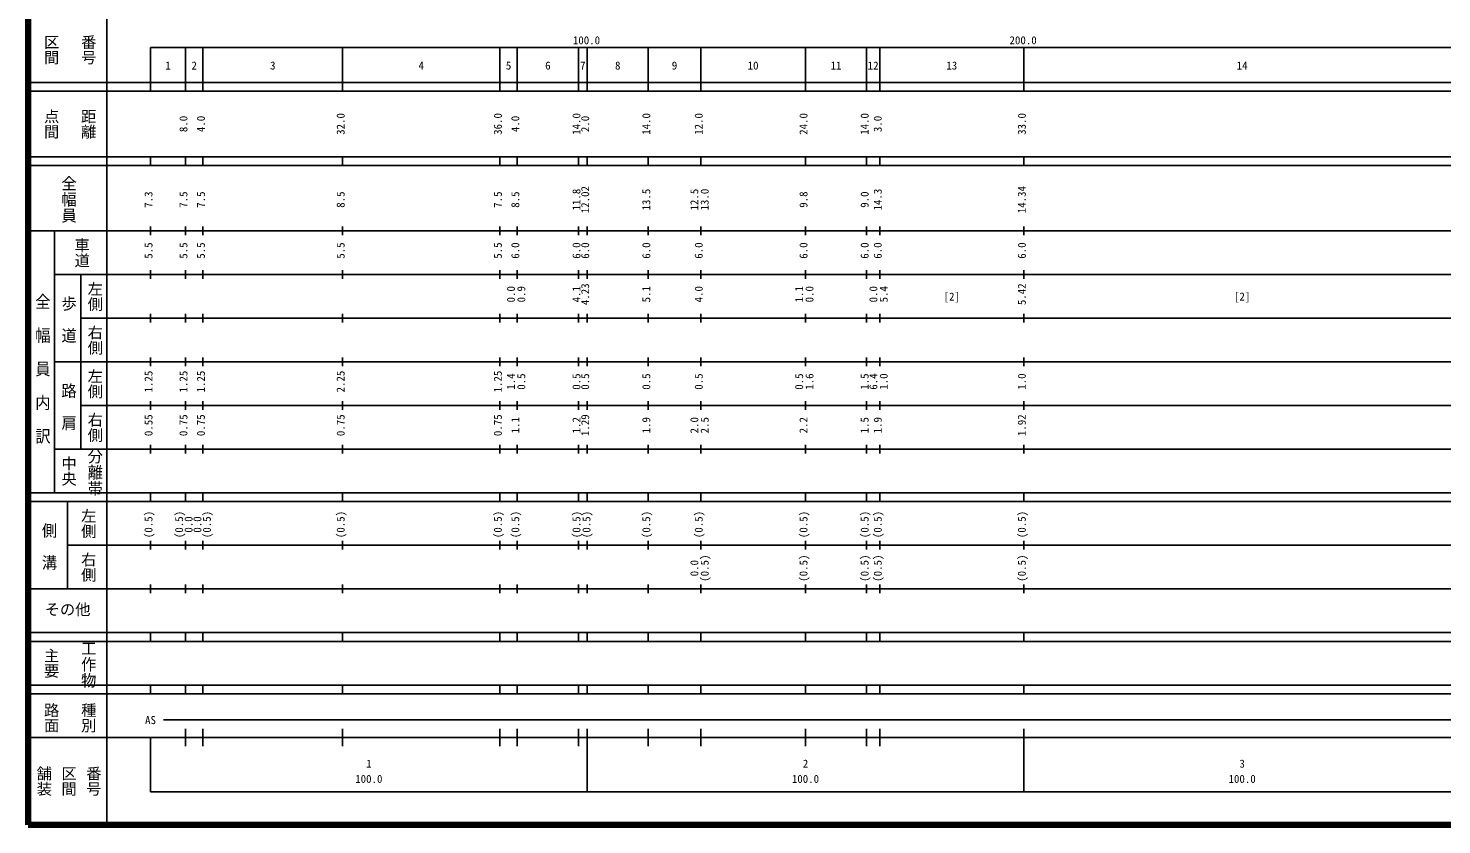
# Model space of a CAD drawing. Units: millimetres on the paper. Extents: x 40 to 680, y 20 to 380.
# Drawn here: x 40 to 363.7, y 20 to 202.4 of the extents above; entities that cross this region are included whole.
import ezdxf
from ezdxf.enums import TextEntityAlignment as Align

# ---------------------------------------------------------------- set-up
doc = ezdxf.new("R2010")
doc.units = ezdxf.units.MM
doc.layers.add('M-TTL', color=2, linetype='Continuous', lineweight=140)
doc.layers.add('M-TTL-BAND', color=7, linetype='Continuous', lineweight=25)
doc.styles.add('@ＭＳ ゴシック', font='')
doc.styles.add('ＭＳ ゴシック', font='')
doc.styles.get('@ＭＳ ゴシック').set_extended_font_data('@MS Gothic')
doc.styles.get('ＭＳ ゴシック').set_extended_font_data('MS Gothic')

msp = doc.modelspace()

# ---------------------------------------------------------------- linework, layer by layer
at = {"layer": 'M-TTL'}
for p, q in [((40, 380), (40, 20)), ((40, 20), (680, 20))]:
    msp.add_line(p, q, dxfattribs=at)
at = {"layer": 'M-TTL-BAND'}
for p, q in [((58, 370), (58, 20)), ((68, 198), (579, 198)), ((68, 198), (68, 188)), ((76, 188), (76, 198)), ((80, 188), (80, 198)), ((112, 188), (112, 198)), ((148, 188), (148, 198)), ((152, 188), (152, 198)), ((166, 188), (166, 198)), ((168, 188), (168, 198)), ((182, 188), (182, 198)), ((194, 188), (194, 198)), ((218, 188), (218, 198)), ((232, 188), (232, 198)), ((235, 188), (235, 198)), ((268, 188), (268, 198)), ((40, 190), (579, 190)), ((40, 188), (579, 188)), ((40, 173), (579, 173)), ((68, 171), (68, 173)), ((76, 171), (76, 173)), ((80, 171), (80, 173)), ((112, 171), (112, 173)), ((148, 171), (148, 173)), ((152, 171), (152, 173)), ((166, 171), (166, 173)), ((168, 171), (168, 173)), ((182, 171), (182, 173)), ((194, 171), (194, 173)), ((218, 171), (218, 173)), ((232, 171), (232, 173)), ((235, 171), (235, 173)), ((268, 171), (268, 173)), ((40, 171), (579, 171)), ((40, 156), (579, 156)), ((46, 96), (46, 156)), ((68, 155), (68, 157)), ((76, 155), (76, 157)), ((80, 155), (80, 157)), ((112, 155), (112, 157)), ((148, 155), (148, 157)), ((152, 155), (152, 157)), ((166, 155), (166, 157)), ((168, 155), (168, 157)), ((182, 155), (182, 157)), ((194, 155), (194, 157)), ((218, 155), (218, 157)), ((232, 155), (232, 157)), ((235, 155), (235, 157)), ((268, 155), (268, 157)), ((46, 146), (579, 146)), ((52, 146), (52, 106)), ((68, 145), (68, 147)), ((76, 145), (76, 147)), ((80, 145), (80, 147)), ((112, 145), (112, 147)), ((148, 145), (148, 147)), ((152, 145), (152, 147)), ((166, 145), (166, 147)), ((168, 145), (168, 147)), ((182, 145), (182, 147)), ((194, 145), (194, 147)), ((218, 145), (218, 147)), ((232, 145), (232, 147)), ((235, 145), (235, 147)), ((268, 145), (268, 147)), ((52, 136), (579, 136)), ((68, 135), (68, 137)), ((76, 135), (76, 137)), ((80, 135), (80, 137)), ((112, 135), (112, 137)), ((148, 135), (148, 137)), ((152, 135), (152, 137)), ((166, 135), (166, 137)), ((168, 135), (168, 137)), ((182, 135), (182, 137)), ((194, 135), (194, 137)), ((218, 135), (218, 137)), ((232, 135), (232, 137)), ((235, 135), (235, 137)), ((268, 135), (268, 137)), ((68, 125), (68, 127)), ((76, 125), (76, 127)), ((80, 125), (80, 127)), ((112, 125), (112, 127)), ((148, 125), (148, 127)), ((152, 125), (152, 127)), ((166, 125), (166, 127)), ((168, 125), (168, 127)), ((182, 125), (182, 127)), ((194, 125), (194, 127)), ((218, 125), (218, 127)), ((232, 125), (232, 127)), ((235, 125), (235, 127)), ((268, 125), (268, 127)), ((46, 126), (579, 126)), ((68, 115), (68, 117)), ((76, 115), (76, 117)), ((80, 115), (80, 117)), ((112, 115), (112, 117)), ((148, 115), (148, 117)), ((152, 115), (152, 117)), ((166, 115), (166, 117)), ((168, 115), (168, 117)), ((182, 115), (182, 117)), ((194, 115), (194, 117)), ((218, 115), (218, 117)), ((232, 115), (232, 117)), ((235, 115), (235, 117)), ((268, 115), (268, 117)), ((52, 116), (579, 116)), ((68, 105), (68, 107)), ((76, 105), (76, 107)), ((80, 105), (80, 107)), ((112, 105), (112, 107)), ((148, 105), (148, 107)), ((152, 105), (152, 107)), ((166, 105), (166, 107)), ((168, 105), (168, 107)), ((182, 105), (182, 107)), ((194, 105), (194, 107)), ((218, 105), (218, 107)), ((232, 105), (232, 107)), ((235, 105), (235, 107)), ((268, 105), (268, 107)), ((46, 106), (579, 106)), ((40, 96), (579, 96)), ((40, 94), (579, 94)), ((49, 94), (49, 74)), ((68, 94), (68, 96)), ((76, 94), (76, 96)), ((80, 94), (80, 96)), ((112, 94), (112, 96)), ((148, 94), (148, 96)), ((152, 94), (152, 96)), ((166, 94), (166, 96)), ((168, 94), (168, 96)), ((182, 94), (182, 96)), ((194, 94), (194, 96)), ((218, 94), (218, 96)), ((232, 94), (232, 96)), ((235, 94), (235, 96)), ((268, 94), (268, 96)), ((68, 83), (68, 85)), ((76, 83), (76, 85)), ((80, 83), (80, 85)), ((112, 83), (112, 85)), ((148, 83), (148, 85)), ((152, 83), (152, 85)), ((166, 83), (166, 85)), ((168, 83), (168, 85)), ((182, 83), (182, 85)), ((194, 83), (194, 85)), ((218, 83), (218, 85)), ((232, 83), (232, 85)), ((235, 83), (235, 85)), ((268, 83), (268, 85)), ((49, 84), (579, 84)), ((68, 73), (68, 75)), ((76, 73), (76, 75)), ((80, 73), (80, 75)), ((112, 73), (112, 75)), ((148, 73), (148, 75)), ((152, 73), (152, 75)), ((166, 73), (166, 75)), ((168, 73), (168, 75)), ((182, 73), (182, 75)), ((194, 73), (194, 75)), ((218, 73), (218, 75)), ((232, 73), (232, 75)), ((235, 73), (235, 75)), ((268, 73), (268, 75)), ((40, 74), (579, 74)), ((40, 64), (579, 64)), ((40, 62), (579, 62)), ((68, 62), (68, 64)), ((76, 62), (76, 64)), ((80, 62), (80, 64)), ((112, 62), (112, 64)), ((148, 62), (148, 64)), ((152, 62), (152, 64)), ((166, 62), (166, 64)), ((168, 62), (168, 64)), ((182, 62), (182, 64)), ((194, 62), (194, 64)), ((218, 62), (218, 64)), ((232, 62), (232, 64)), ((235, 62), (235, 64)), ((268, 62), (268, 64)), ((40, 52), (579, 52)), ((68, 50), (68, 52)), ((76, 50), (76, 52)), ((80, 50), (80, 52)), ((112, 50), (112, 52)), ((148, 50), (148, 52)), ((152, 50), (152, 52)), ((166, 50), (166, 52)), ((168, 50), (168, 52)), ((182, 50), (182, 52)), ((194, 50), (194, 52)), ((218, 50), (218, 52)), ((232, 50), (232, 52)), ((235, 50), (235, 52)), ((268, 50), (268, 52)), ((40, 50), (579, 50)), ((71, 44), (534, 44)), ((40, 40), (579, 40)), ((68, 40), (68, 27.5)), ((76, 38), (76, 42)), ((80, 38), (80, 42)), ((112, 38), (112, 42)), ((148, 38), (148, 42)), ((152, 38), (152, 42)), ((166, 38), (166, 42)), ((168, 27.5), (168, 42)), ((182, 38), (182, 42)), ((194, 38), (194, 42)), ((218, 38), (218, 42)), ((232, 38), (232, 42)), ((235, 38), (235, 42)), ((268, 27.5), (268, 42)), ((68, 27.5), (579, 27.5))]:
    msp.add_line(p, q, dxfattribs=at)

# ---------------------------------------------------------------- texts
for s, height, rotation, style, p in [('番号', 2.566, 270, '@ＭＳ ゴシック', (51.75, 201)), ('区間', 2.566, 270, '@ＭＳ ゴシック', (43.25, 201)), ('点間', 2.566, 270, '@ＭＳ ゴシック', (43.25, 184)), ('距離', 2.566, 270, '@ＭＳ ゴシック', (51.75, 184)), ('8.0', 1.833, 90, 'ＭＳ ゴシック', (77, 178.625)), ('4.0', 1.833, 90, 'ＭＳ ゴシック', (81, 178.625)), ('32.0', 1.833, 90, 'ＭＳ ゴシック', (113, 178)), ('36.0', 1.833, 90, 'ＭＳ ゴシック', (149, 178)), ('4.0', 1.833, 90, 'ＭＳ ゴシック', (153, 178.625)), ('14.0', 1.833, 90, 'ＭＳ ゴシック', (167, 178)), ('2.0', 1.833, 90, 'ＭＳ ゴシック', (169, 178.625)), ('14.0', 1.833, 90, 'ＭＳ ゴシック', (183, 178)), ('12.0', 1.833, 90, 'ＭＳ ゴシック', (195, 178)), ('24.0', 1.833, 90, 'ＭＳ ゴシック', (219, 178)), ('14.0', 1.833, 90, 'ＭＳ ゴシック', (233, 178)), ('3.0', 1.833, 90, 'ＭＳ ゴシック', (236, 178.625)), ('33.0', 1.833, 90, 'ＭＳ ゴシック', (269, 178)), ('11.8', 1.833, 90, 'ＭＳ ゴシック', (167, 160.674)), ('12.02', 1.833, 90, 'ＭＳ ゴシック', (169, 160.049)), ('13.5', 1.833, 90, 'ＭＳ ゴシック', (183, 160.674)), ('12.5', 1.833, 90, 'ＭＳ ゴシック', (194, 160.674)), ('13.0', 1.833, 90, 'ＭＳ ゴシック', (196.37, 160.674)), ('14.3', 1.833, 90, 'ＭＳ ゴシック', (236, 160.674)), ('14.34', 1.833, 90, 'ＭＳ ゴシック', (269, 160.049)), ('7.3', 1.833, 90, 'ＭＳ ゴシック', (69, 161.299)), ('7.5', 1.833, 90, 'ＭＳ ゴシック', (77, 161.299)), ('7.5', 1.833, 90, 'ＭＳ ゴシック', (81, 161.299)), ('8.5', 1.833, 90, 'ＭＳ ゴシック', (113, 161.299)), ('7.5', 1.833, 90, 'ＭＳ ゴシック', (149, 161.299)), ('8.5', 1.833, 90, 'ＭＳ ゴシック', (153, 161.299)), ('9.8', 1.833, 90, 'ＭＳ ゴシック', (219, 161.299)), ('9.0', 1.833, 90, 'ＭＳ ゴシック', (233, 161.299)), ('車道', 2.566, 270, '@ＭＳ ゴシック', (50.25, 154.5)), ('5.5', 1.833, 90, 'ＭＳ ゴシック', (69, 149.625)), ('5.5', 1.833, 90, 'ＭＳ ゴシック', (77, 149.625)), ('5.5', 1.833, 90, 'ＭＳ ゴシック', (81, 149.625)), ('5.5', 1.833, 90, 'ＭＳ ゴシック', (113, 149.625)), ('5.5', 1.833, 90, 'ＭＳ ゴシック', (149, 149.625)), ('6.0', 1.833, 90, 'ＭＳ ゴシック', (153, 149.625)), ('6.0', 1.833, 90, 'ＭＳ ゴシック', (167, 149.625)), ('6.0', 1.833, 90, 'ＭＳ ゴシック', (169, 149.625)), ('6.0', 1.833, 90, 'ＭＳ ゴシック', (183, 149.625)), ('6.0', 1.833, 90, 'ＭＳ ゴシック', (195, 149.625)), ('6.0', 1.833, 90, 'ＭＳ ゴシック', (219, 149.625)), ('6.0', 1.833, 90, 'ＭＳ ゴシック', (233, 149.625)), ('6.0', 1.833, 90, 'ＭＳ ゴシック', (236, 149.625)), ('6.0', 1.833, 90, 'ＭＳ ゴシック', (269, 149.625)), ('左側', 2.566, 270, '@ＭＳ ゴシック', (53.25, 144.5)), ('0.0', 1.833, 90, 'ＭＳ ゴシック', (152, 139.625)), ('0.9', 1.833, 90, 'ＭＳ ゴシック', (154.37, 139.625)), ('4.1', 1.833, 90, 'ＭＳ ゴシック', (167, 139.625)), ('4.23', 1.833, 90, 'ＭＳ ゴシック', (169, 139)), ('5.1', 1.833, 90, 'ＭＳ ゴシック', (183, 139.625)), ('4.0', 1.833, 90, 'ＭＳ ゴシック', (195, 139.625)), ('1.1', 1.833, 90, 'ＭＳ ゴシック', (218, 139.625)), ('0.0', 1.833, 90, 'ＭＳ ゴシック', (220.37, 139.625)), ('0.0', 1.833, 90, 'ＭＳ ゴシック', (235, 139.625)), ('5.4', 1.833, 90, 'ＭＳ ゴシック', (237.37, 139.625)), ('5.42', 1.833, 90, 'ＭＳ ゴシック', (269, 139)), ('右側', 2.566, 270, '@ＭＳ ゴシック', (53.25, 134.5)), ('左側', 2.566, 270, '@ＭＳ ゴシック', (53.25, 124.5)), ('1.25', 1.833, 90, 'ＭＳ ゴシック', (69, 119)), ('1.25', 1.833, 90, 'ＭＳ ゴシック', (77, 119)), ('1.25', 1.833, 90, 'ＭＳ ゴシック', (81, 119)), ('2.25', 1.833, 90, 'ＭＳ ゴシック', (113, 119)), ('1.25', 1.833, 90, 'ＭＳ ゴシック', (149, 119)), ('1.4', 1.833, 90, 'ＭＳ ゴシック', (152, 119.625)), ('0.5', 1.833, 90, 'ＭＳ ゴシック', (154.37, 119.625)), ('0.5', 1.833, 90, 'ＭＳ ゴシック', (167, 119.625)), ('0.5', 1.833, 90, 'ＭＳ ゴシック', (169, 119.625)), ('0.5', 1.833, 90, 'ＭＳ ゴシック', (183, 119.625)), ('0.5', 1.833, 90, 'ＭＳ ゴシック', (195, 119.625)), ('0.5', 1.833, 90, 'ＭＳ ゴシック', (218, 119.625)), ('1.6', 1.833, 90, 'ＭＳ ゴシック', (220.37, 119.625)), ('1.5', 1.833, 90, 'ＭＳ ゴシック', (233, 119.625)), ('6.4', 1.833, 90, 'ＭＳ ゴシック', (235, 119.625)), ('1.0', 1.833, 90, 'ＭＳ ゴシック', (237.37, 119.625)), ('1.0', 1.833, 90, 'ＭＳ ゴシック', (269, 119.625)), ('右側', 2.566, 270, '@ＭＳ ゴシック', (53.25, 114.5)), ('0.55', 1.833, 90, 'ＭＳ ゴシック', (69, 109)), ('0.75', 1.833, 90, 'ＭＳ ゴシック', (77, 109)), ('0.75', 1.833, 90, 'ＭＳ ゴシック', (81, 109)), ('0.75', 1.833, 90, 'ＭＳ ゴシック', (113, 109)), ('0.75', 1.833, 90, 'ＭＳ ゴシック', (149, 109)), ('1.29', 1.833, 90, 'ＭＳ ゴシック', (169, 109)), ('1.92', 1.833, 90, 'ＭＳ ゴシック', (269, 109)), ('1.1', 1.833, 90, 'ＭＳ ゴシック', (153, 109.625)), ('1.2', 1.833, 90, 'ＭＳ ゴシック', (167, 109.625)), ('1.9', 1.833, 90, 'ＭＳ ゴシック', (183, 109.625)), ('2.0', 1.833, 90, 'ＭＳ ゴシック', (194, 109.625)), ('2.5', 1.833, 90, 'ＭＳ ゴシック', (196.37, 109.625)), ('2.2', 1.833, 90, 'ＭＳ ゴシック', (219, 109.625)), ('1.5', 1.833, 90, 'ＭＳ ゴシック', (233, 109.625)), ('1.9', 1.833, 90, 'ＭＳ ゴシック', (236, 109.625)), ('中央', 2.566, 270, '@ＭＳ ゴシック', (47.25, 104.5)), ('左側', 2.566, 270, '@ＭＳ ゴシック', (51.75, 92.5)), ('(0.5)', 1.833, 90, 'ＭＳ ゴシック', (69, 85.639)), ('(0.5)', 1.833, 90, 'ＭＳ ゴシック', (76, 85.639)), ('(0.5)', 1.833, 90, 'ＭＳ ゴシック', (82.37, 85.639)), ('(0.5)', 1.833, 90, 'ＭＳ ゴシック', (113, 85.639)), ('(0.5)', 1.833, 90, 'ＭＳ ゴシック', (149, 85.639)), ('(0.5)', 1.833, 90, 'ＭＳ ゴシック', (153, 85.639)), ('(0.5)', 1.833, 90, 'ＭＳ ゴシック', (167, 85.639)), ('(0.5)', 1.833, 90, 'ＭＳ ゴシック', (169.3, 85.639)), ('(0.5)', 1.833, 90, 'ＭＳ ゴシック', (183, 85.639)), ('(0.5)', 1.833, 90, 'ＭＳ ゴシック', (195, 85.639)), ('(0.5)', 1.833, 90, 'ＭＳ ゴシック', (219, 85.639)), ('(0.5)', 1.833, 90, 'ＭＳ ゴシック', (233, 85.639)), ('(0.5)', 1.833, 90, 'ＭＳ ゴシック', (236, 85.639)), ('(0.5)', 1.833, 90, 'ＭＳ ゴシック', (269, 85.639)), ('0.0', 1.833, 90, 'ＭＳ ゴシック', (78.17, 86.889)), ('0.0', 1.833, 90, 'ＭＳ ゴシック', (80.2, 86.889)), ('右側', 2.566, 270, '@ＭＳ ゴシック', (51.75, 82.5)), ('(0.5)', 1.833, 90, 'ＭＳ ゴシック', (196.37, 75.639)), ('(0.5)', 1.833, 90, 'ＭＳ ゴシック', (219, 75.639)), ('(0.5)', 1.833, 90, 'ＭＳ ゴシック', (233, 75.639)), ('(0.5)', 1.833, 90, 'ＭＳ ゴシック', (236, 75.639)), ('(0.5)', 1.833, 90, 'ＭＳ ゴシック', (269, 75.639)), ('0.0', 1.833, 90, 'ＭＳ ゴシック', (194, 76.889)), ('主要', 2.566, 270, '@ＭＳ ゴシック', (43.25, 60.5)), ('路面', 2.566, 270, '@ＭＳ ゴシック', (43.25, 48)), ('種別', 2.566, 270, '@ＭＳ ゴシック', (51.75, 48)), ('舗装', 2.566, 270, '@ＭＳ ゴシック', (41.583, 33.5)), ('区間', 2.566, 270, '@ＭＳ ゴシック', (47.25, 33.5)), ('番号', 2.566, 270, '@ＭＳ ゴシック', (52.917, 33.5))]:
    msp.add_text(s, height=height, rotation=rotation, dxfattribs=dict(at, style=style)).set_placement(p, align=Align.BOTTOM_LEFT)
at = {"layer": 'M-TTL-BAND', "style": 'ＭＳ ゴシック'}
for s, height, p in [('100.0', 1.833, (164.719, 198.195)), ('200.0', 1.833, (264.719, 198.195)), ('1', 1.833, (71.375, 192.405)), ('2', 1.833, (77.375, 192.405)), ('3', 1.833, (95.375, 192.405)), ('4', 1.833, (129.375, 192.405)), ('5', 1.833, (149.375, 192.405)), ('6', 1.833, (158.375, 192.405)), ('7', 1.833, (166.375, 192.405)), ('8', 1.833, (174.375, 192.405)), ('9', 1.833, (187.375, 192.405)), ('10', 1.833, (204.75, 192.405)), ('11', 1.833, (223.75, 192.405)), ('12', 1.833, (232.25, 192.405)), ('13', 1.833, (250.25, 192.405)), ('14', 1.833, (316.75, 192.405)), ('[2]', 1.833, (249.625, 139.5)), ('[2]', 1.833, (316.125, 139.5)), ('その他', 2.566, (43.75, 67.25)), ('AS', 1.833, (66.75, 42.5)), ('1', 1.833, (117.375, 32.523)), ('2', 1.833, (217.375, 32.523)), ('3', 1.833, (317.375, 32.523)), ('100.0', 1.833, (114.875, 29.033)), ('100.0', 1.833, (214.875, 29.033)), ('100.0', 1.833, (314.875, 29.033))]:
    msp.add_text(s, height=height, dxfattribs=at).set_placement(p, align=Align.BOTTOM_LEFT)
at = {"layer": 'M-TTL-BAND', "style": '@ＭＳ ゴシック'}
for s, width, p in [('全幅員', 1.05, (47.25, 168.75)), ('全\u3000幅\u3000員\u3000内\u3000訳', 1.1, (41.25, 141.75)), ('歩\u3000道', 1.05, (47.25, 141.25)), ('路\u3000肩', 1.05, (47.25, 121.25)), ('分離帯', 1.05, (53.25, 106.25)), ('側\u3000溝', 1.05, (42.75, 89.25)), ('工作物', 1.05, (51.75, 62.25))]:
    msp.add_text(s, height=2.566, rotation=270, dxfattribs=dict(at, width=width)).set_placement(p, align=Align.BOTTOM_LEFT)

doc.saveas('drawing.dxf')
